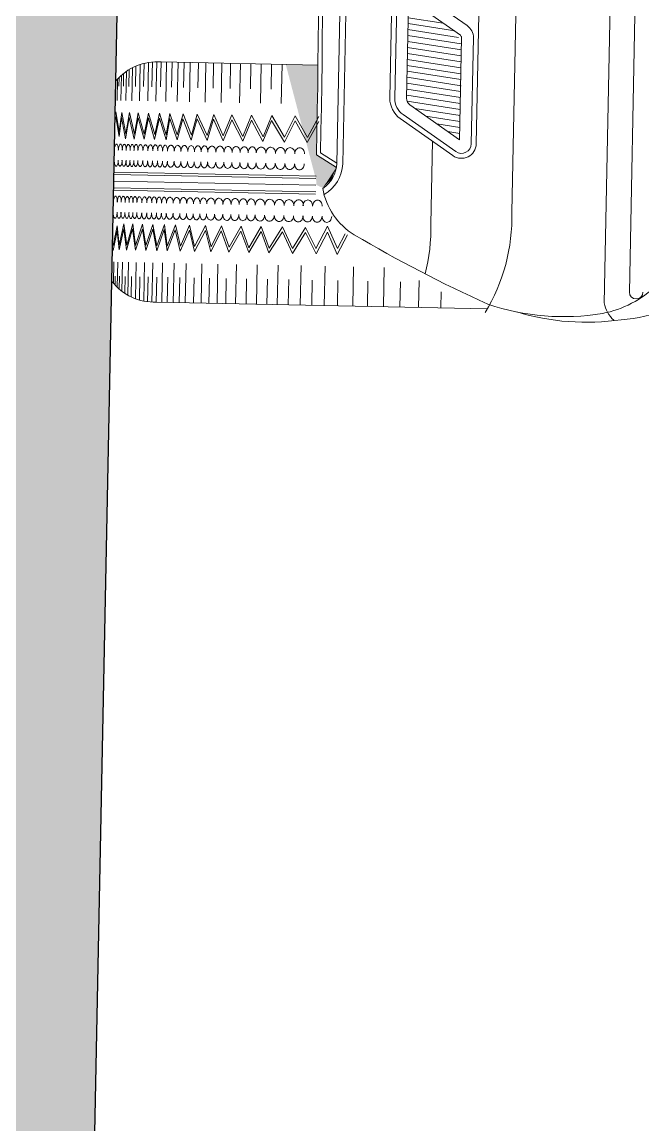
# Model space of a CAD drawing. Header units: feet. Extents: x 50754 to 76410, y 49660 to 67674.
# Drawn here: x 70062.5 to 70097.1, y 53866.4 to 53928 of the extents above; entities that cross this region are included whole.
import ezdxf

# ---------------------------------------------------------------- set-up
doc = ezdxf.new("R2010")
doc.units = ezdxf.units.FT
doc.linetypes.add('Amconstr', pattern=[9999, 9999, 0])
doc.layers.add('1_CAR', color=1, linetype='Continuous', lineweight=0)
for name, color, linetype in [('1_HATCH', 8, 'Continuous'), ('1_LINE', 4, 'Continuous'), ('MS GATE', 1, 'Continuous')]:
    doc.layers.add(name, color=color, linetype=linetype)

# ---------------------------------------------------------------- blocks, each defined once
blk = doc.blocks.new('admin enlclave road')
at = {"layer": '1_HATCH'}
blk.add_hatch(color=253, dxfattribs=at).paths.add_polyline_path([(44848.0399, -5380.6866), (44848.238, -5380.6593), (44847.3887, -5373.4074), (44847.1905, -5373.4347)])
at = {"layer": '1_CAR', "color": 253, "linetype": 'Continuous'}
for p, q in [((44848.0389, -5375.878), (44847.9375, -5375.012)), ((44848.1589, -5375.9221), (44848.0563, -5375.0462)), ((44848.3103, -5375.4608), (44848.3836, -5376.0867)), ((44848.0484, -5375.7708), (44848.0945, -5375.7716)), ((44848.0493, -5375.7785), (44848.1109, -5375.7797)), ((44848.0502, -5375.7863), (44848.1168, -5375.7875)), ((44848.0511, -5375.794), (44848.1216, -5375.7953)), ((44848.052, -5375.8017), (44848.1229, -5375.803)), ((44848.0529, -5375.8095), (44848.1238, -5375.8108)), ((44848.0538, -5375.8172), (44848.1247, -5375.8185)), ((44848.0547, -5375.825), (44848.1256, -5375.8263)), ((44848.0556, -5375.8327), (44848.1265, -5375.834)), ((44847.94, -5375.8482), (44847.7364, -5375.8721)), ((44848.0565, -5375.8404), (44848.1274, -5375.8417)), ((44848.0574, -5375.8482), (44848.1289, -5375.8495)), ((44847.8151, -5375.8629), (44847.8211, -5375.9139)), ((44847.8265, -5375.8615), (44847.8303, -5375.8941)), ((44847.8393, -5375.86), (44847.8452, -5375.9111)), ((44847.8528, -5375.8585), (44847.8566, -5375.891)), ((44847.8663, -5375.8569), (44847.8723, -5375.9079)), ((44847.8798, -5375.8553), (44847.8836, -5375.8878)), ((44847.8933, -5375.8537), (44847.8993, -5375.9047)), ((44848.0583, -5375.8559), (44848.1293, -5375.8572)), ((44848.0592, -5375.8637), (44848.1302, -5375.865)), ((44847.7145, -5375.877), (44847.718, -5375.9072)), ((44847.72, -5375.875), (44847.7259, -5375.925)), ((44847.7249, -5375.8737), (44847.7287, -5375.906)), ((44847.7305, -5375.8727), (44847.7365, -5375.9238)), ((44847.7362, -5375.8721), (44847.74, -5375.9046)), ((44847.7433, -5375.8713), (44847.7493, -5375.9223)), ((44847.7504, -5375.8704), (44847.7543, -5375.903)), ((44847.7583, -5375.8695), (44847.7642, -5375.9206)), ((44847.7661, -5375.8686), (44847.7699, -5375.9011)), ((44847.7739, -5375.8677), (44847.7799, -5375.9187)), ((44847.7846, -5375.8664), (44847.7884, -5375.899)), ((44847.7945, -5375.8653), (44847.8005, -5375.9163)), ((44847.8045, -5375.8641), (44847.8083, -5375.8967)), ((44848.0602, -5375.8714), (44848.1311, -5375.8727)), ((44847.693, -5375.8904), (44847.6974, -5375.9284)), ((44847.6963, -5375.8876), (44847.6988, -5375.9095)), ((44847.7002, -5375.8847), (44847.7053, -5375.9275)), ((44847.7043, -5375.8821), (44847.7074, -5375.9085)), ((44847.7097, -5375.8791), (44847.7152, -5375.9263)), ((44848.0618, -5375.8792), (44848.132, -5375.8804)), ((44848.0732, -5375.8871), (44848.1329, -5375.8882)), ((44847.7117, -5376.1652), (44847.6811, -5375.9045)), ((44847.6829, -5375.9018), (44847.6862, -5375.9297)), ((44847.6847, -5375.8995), (44847.686, -5375.911)), ((44847.6872, -5375.8963), (44847.6911, -5375.9291)), ((44847.6898, -5375.8936), (44847.6917, -5375.9103)), ((44848.0887, -5375.8951), (44848.1338, -5375.8959)), ((44848.1042, -5375.9031), (44848.1347, -5375.9037)), ((44848.1198, -5375.9111), (44848.1356, -5375.9114)), ((44847.9589, -5375.9613), (44847.982, -5375.9718)), ((44847.9542, -5375.9648), (44847.9821, -5375.9776)), ((44847.695, -5376.0232), (44847.9572, -5375.9925)), ((44847.6954, -5376.026), (44847.9575, -5375.9953)), ((44847.6964, -5376.0348), (44847.9585, -5376.0041)), ((44847.6974, -5376.0436), (44847.9596, -5376.0129)), ((44847.6978, -5376.0465), (44847.9599, -5376.0158)), ((44847.9978, -5376.0821), (44848.0052, -5376.0618)), ((44847.9987, -5376.0899), (44848.0085, -5376.0629)), ((44847.9909, -5376.1584), (44847.9849, -5376.1074)), ((44848.0279, -5376.154), (44848.0219, -5376.103)), ((44848.0677, -5376.1494), (44848.0617, -5376.0984)), ((44847.8758, -5376.1719), (44847.8698, -5376.1208)), ((44847.9028, -5376.1687), (44847.8968, -5376.1177)), ((44847.9298, -5376.1655), (44847.9238, -5376.1145)), ((44847.9596, -5376.162), (44847.9537, -5376.111)), ((44848.0471, -5376.1518), (44848.0432, -5376.1193)), ((44848.089, -5376.1469), (44848.0852, -5376.1144)), ((44848.1131, -5376.1441), (44848.1091, -5376.1091)), ((44848.1423, -5376.1406), (44848.1399, -5376.1201)), ((44847.7348, -5376.18), (44847.7298, -5376.1372)), ((44847.7453, -5376.1832), (44847.7398, -5376.1361)), ((44847.7563, -5376.1848), (44847.7504, -5376.1348)), ((44847.7671, -5376.1847), (44847.7611, -5376.1336)), ((44848.2027, -5376.1336), (44847.7729, -5376.1839)), ((44847.7799, -5376.1831), (44847.7739, -5376.1321)), ((44847.7948, -5376.1813), (44847.7888, -5376.1303)), ((44847.8104, -5376.1795), (44847.8044, -5376.1285)), ((44847.831, -5376.1771), (44847.825, -5376.1261)), ((44847.8516, -5376.1747), (44847.8457, -5376.1237)), ((44847.9163, -5376.1671), (44847.9125, -5376.1346)), ((44847.944, -5376.1639), (44847.9402, -5376.1313)), ((44847.9746, -5376.1603), (44847.9708, -5376.1278)), ((44848.008, -5376.1564), (44848.0042, -5376.1238)), ((44847.714, -5376.1673), (44847.7108, -5376.1395)), ((44847.7195, -5376.1717), (44847.7157, -5376.1389)), ((44847.7264, -5376.1761), (44847.722, -5376.1381)), ((44847.7728, -5376.1839), (44847.7689, -5376.1514)), ((44847.787, -5376.1823), (44847.7832, -5376.1497)), ((44847.8026, -5376.1804), (44847.7988, -5376.1479)), ((44847.8211, -5376.1783), (44847.8173, -5376.1457)), ((44847.841, -5376.1759), (44847.8372, -5376.1434)), ((44847.863, -5376.1734), (44847.8592, -5376.1408)), ((44847.8893, -5376.1703), (44847.8855, -5376.1377)), ((44847.7163, -5376.1692), (44847.7149, -5376.1577)), ((44847.7226, -5376.1738), (44847.7206, -5376.1571)), ((44847.7303, -5376.1781), (44847.7277, -5376.1562)), ((44847.7393, -5376.1816), (44847.7363, -5376.1552)), ((44847.7505, -5376.1842), (44847.7469, -5376.154)), ((44847.7613, -5376.185), (44847.7576, -5376.1527))]:
    blk.add_line(p, q, dxfattribs=at)
for points in [[(44847.8705, -5375.0199), (44847.982, -5375.9723, -0.23497), (44847.968, -5376.0071, -0.247113)], [(44847.8782, -5375.019), (44847.9897, -5375.9715, -0.251603), (44847.9709, -5376.0148)], [(44848.1351, -5375.3018), (44848.2173, -5376.0044, -0.143099), (44848.2004, -5376.1391)], [(44848.1589, -5375.9221, -0.600762), (44848.1308, -5375.9415), (44848.0561, -5375.9029, -0.249405), (44848.0389, -5375.878)], [(44848.1018, -5375.9265), (44848.1144, -5376.034, -0.068217), (44848.1159, -5376.0997)], [(44847.8882, -5375.9715, 0.080127), (44847.8874, -5375.9685, 0.088898), (44847.8857, -5375.9662, 0.104967), (44847.8834, -5375.9647, 0.120066), (44847.881, -5375.9645, 0.120066), (44847.8788, -5375.9653, 0.104967), (44847.8769, -5375.9673, 0.088898), (44847.8758, -5375.9699, 0.080127), (44847.8757, -5375.973, 0.080127)], [(44847.9007, -5375.9701, 0.080127), (44847.8999, -5375.9671, 0.088898), (44847.8982, -5375.9648, 0.104967), (44847.8959, -5375.9633, 0.120066), (44847.8935, -5375.963, 0.120066), (44847.8913, -5375.9638, 0.104967), (44847.8894, -5375.9658, 0.088898), (44847.8883, -5375.9684, 0.080127), (44847.8882, -5375.9715, 0.080127)], [(44847.9132, -5375.9686, 0.080127), (44847.9124, -5375.9656, 0.088898), (44847.9107, -5375.9633, 0.104967), (44847.9084, -5375.9618, 0.120066), (44847.906, -5375.9615, 0.120066), (44847.9038, -5375.9624, 0.104967), (44847.9019, -5375.9643, 0.088898), (44847.9008, -5375.967, 0.080127), (44847.9007, -5375.9701, 0.080127)], [(44847.9257, -5375.9671, 0.080127), (44847.9249, -5375.9641, 0.088898), (44847.9232, -5375.9618, 0.104967), (44847.9209, -5375.9604, 0.120066), (44847.9185, -5375.9601, 0.120066), (44847.9163, -5375.9609, 0.104967), (44847.9144, -5375.9629, 0.088898), (44847.9133, -5375.9655, 0.080127), (44847.9132, -5375.9686, 0.080127)], [(44847.9382, -5375.9657, 0.080127), (44847.9374, -5375.9627, 0.088898), (44847.9357, -5375.9604, 0.104967), (44847.9334, -5375.9589, 0.120066), (44847.931, -5375.9586, 0.120066), (44847.9288, -5375.9594, 0.104967), (44847.9269, -5375.9614, 0.088898), (44847.9258, -5375.964, 0.080127), (44847.9257, -5375.9671, 0.080127)], [(44847.7605, -5375.9865, 0.041985), (44847.7599, -5375.9833, 0.055167), (44847.7589, -5375.9811, 0.098023), (44847.7575, -5375.9794, 0.200541), (44847.7564, -5375.9791, 0.200541), (44847.7554, -5375.9796, 0.098023), (44847.7544, -5375.9816, 0.055167), (44847.754, -5375.984, 0.041985), (44847.7541, -5375.9872, 0.041985)], [(44847.7692, -5375.9855, 0.056778), (44847.7685, -5375.9824, 0.070507), (44847.7673, -5375.9801, 0.106196), (44847.7655, -5375.9785, 0.161166), (44847.7639, -5375.9782, 0.161166), (44847.7625, -5375.9788, 0.106196), (44847.7611, -5375.9808, 0.070507), (44847.7605, -5375.9833, 0.056778), (44847.7605, -5375.9865, 0.056778)], [(44847.7779, -5375.9845, 0.056778), (44847.7772, -5375.9814, 0.070507), (44847.776, -5375.9791, 0.106196), (44847.7742, -5375.9775, 0.161166), (44847.7727, -5375.9771, 0.161166), (44847.7712, -5375.9778, 0.106196), (44847.7699, -5375.9798, 0.070507), (44847.7692, -5375.9823, 0.056778), (44847.7692, -5375.9855, 0.056778)], [(44847.7867, -5375.9834, 0.056778), (44847.7859, -5375.9803, 0.070507), (44847.7847, -5375.9781, 0.106196), (44847.7829, -5375.9764, 0.161166), (44847.7814, -5375.9761, 0.161166), (44847.7799, -5375.9768, 0.106196), (44847.7786, -5375.9788, 0.070507), (44847.7779, -5375.9813, 0.056778), (44847.7779, -5375.9845, 0.056778)], [(44847.7954, -5375.9824, 0.056778), (44847.7946, -5375.9793, 0.070507), (44847.7934, -5375.977, 0.106196), (44847.7917, -5375.9754, 0.161166), (44847.7901, -5375.9751, 0.161166), (44847.7886, -5375.9758, 0.106196), (44847.7873, -5375.9778, 0.070507), (44847.7866, -5375.9802, 0.056778), (44847.7867, -5375.9834, 0.056778)], [(44847.8041, -5375.9814, 0.056778), (44847.8034, -5375.9783, 0.070507), (44847.8022, -5375.976, 0.106196), (44847.8004, -5375.9744, 0.161166), (44847.7988, -5375.9741, 0.161166), (44847.7974, -5375.9748, 0.106196), (44847.796, -5375.9767, 0.070507), (44847.7954, -5375.9792, 0.056778), (44847.7954, -5375.9824, 0.056778)], [(44847.8128, -5375.9804, 0.056778), (44847.8121, -5375.9773, 0.070507), (44847.8109, -5375.975, 0.106196), (44847.8091, -5375.9734, 0.161166), (44847.8075, -5375.9731, 0.161166), (44847.8061, -5375.9737, 0.106196), (44847.8047, -5375.9757, 0.070507), (44847.8041, -5375.9782, 0.056778), (44847.8041, -5375.9814, 0.056778)], [(44847.8233, -5375.9791, 0.067829), (44847.8225, -5375.9761, 0.080107), (44847.8211, -5375.9738, 0.107097), (44847.8191, -5375.9723, 0.139237), (44847.8171, -5375.9719, 0.139237), (44847.8153, -5375.9727, 0.107097), (44847.8137, -5375.9747, 0.080107), (44847.8129, -5375.9772, 0.067828), (44847.8128, -5375.9804, 0.067828)], [(44847.8338, -5375.9779, 0.067829), (44847.833, -5375.9749, 0.080107), (44847.8316, -5375.9726, 0.107097), (44847.8296, -5375.971, 0.139237), (44847.8276, -5375.9707, 0.139237), (44847.8258, -5375.9715, 0.107097), (44847.8242, -5375.9734, 0.080107), (44847.8233, -5375.976, 0.067828), (44847.8233, -5375.9791, 0.067828)], [(44847.8442, -5375.9767, 0.067829), (44847.8435, -5375.9736, 0.080107), (44847.8421, -5375.9713, 0.107097), (44847.84, -5375.9698, 0.139237), (44847.8381, -5375.9695, 0.139237), (44847.8363, -5375.9702, 0.107097), (44847.8347, -5375.9722, 0.080107), (44847.8338, -5375.9748, 0.067828), (44847.8338, -5375.9779, 0.067828)], [(44847.8547, -5375.9755, 0.067829), (44847.8539, -5375.9724, 0.080107), (44847.8525, -5375.9701, 0.107097), (44847.8505, -5375.9686, 0.139237), (44847.8486, -5375.9683, 0.139237), (44847.8468, -5375.969, 0.107097), (44847.8451, -5375.971, 0.080107), (44847.8443, -5375.9735, 0.067828), (44847.8442, -5375.9767, 0.067828)], [(44847.8652, -5375.9742, 0.067829), (44847.8644, -5375.9712, 0.080107), (44847.863, -5375.9689, 0.107097), (44847.861, -5375.9673, 0.139237), (44847.8591, -5375.967, 0.139237), (44847.8572, -5375.9678, 0.107097), (44847.8556, -5375.9698, 0.080107), (44847.8548, -5375.9723, 0.067828), (44847.8547, -5375.9755, 0.067828)], [(44847.8757, -5375.973, 0.067829), (44847.8749, -5375.9699, 0.080107), (44847.8735, -5375.9677, 0.107097), (44847.8715, -5375.9661, 0.139237), (44847.8695, -5375.9658, 0.139237), (44847.8677, -5375.9666, 0.107097), (44847.8661, -5375.9685, 0.080107), (44847.8653, -5375.9711, 0.067828), (44847.8652, -5375.9742, 0.067828)], [(44847.9397, -5375.9786, -0.080127), (44847.9396, -5375.9818, -0.088898), (44847.9386, -5375.9844, -0.104967), (44847.9367, -5375.9864, -0.120066), (44847.9344, -5375.9872, -0.120066), (44847.932, -5375.9869, -0.104967), (44847.9297, -5375.9854, -0.088898), (44847.9281, -5375.9831, -0.080127), (44847.9272, -5375.9801, -0.080127)], [(44847.6967, -5375.994, 0.034494), (44847.6961, -5375.9908, 0.046388), (44847.6953, -5375.9885, 0.089454), (44847.6941, -5375.9867, 0.2264), (44847.6932, -5375.9865, 0.2264), (44847.6924, -5375.9869, 0.089454), (44847.6916, -5375.989, 0.046388), (44847.6913, -5375.9913, 0.034494), (44847.6915, -5375.9946, 0.034494)], [(44847.7018, -5375.9934, 0.034494), (44847.7012, -5375.9902, 0.046388), (44847.7004, -5375.9879, 0.089454), (44847.6991, -5375.9862, 0.2264), (44847.6982, -5375.9859, 0.2264), (44847.6975, -5375.9863, 0.089454), (44847.6967, -5375.9884, 0.046388), (44847.6964, -5375.9908, 0.034494), (44847.6965, -5375.994, 0.034494)], [(44847.7068, -5375.9928, 0.034494), (44847.7062, -5375.9896, 0.046388), (44847.7054, -5375.9873, 0.089454), (44847.7041, -5375.9856, 0.2264), (44847.7033, -5375.9853, 0.2264), (44847.7025, -5375.9858, 0.089454), (44847.7017, -5375.9878, 0.046388), (44847.7014, -5375.9902, 0.034494), (44847.7016, -5375.9934, 0.034494)], [(44847.712, -5375.9922, 0.034494), (44847.7114, -5375.989, 0.046388), (44847.7106, -5375.9867, 0.089454), (44847.7094, -5375.985, 0.2264), (44847.7085, -5375.9847, 0.2264), (44847.7077, -5375.9851, 0.089454), (44847.7069, -5375.9872, 0.046388), (44847.7066, -5375.9896, 0.034494), (44847.7068, -5375.9928, 0.034494)], [(44847.7171, -5375.9916, 0.034494), (44847.7165, -5375.9884, 0.046388), (44847.7157, -5375.9861, 0.089454), (44847.7144, -5375.9844, 0.2264), (44847.7135, -5375.9841, 0.2264), (44847.7128, -5375.9846, 0.089454), (44847.712, -5375.9866, 0.046388), (44847.7117, -5375.989, 0.034494), (44847.7118, -5375.9922, 0.034494)], [(44847.7221, -5375.991, 0.034494), (44847.7215, -5375.9878, 0.046388), (44847.7207, -5375.9856, 0.089454), (44847.7194, -5375.9838, 0.2264), (44847.7186, -5375.9835, 0.2264), (44847.7178, -5375.984, 0.089454), (44847.717, -5375.986, 0.046388), (44847.7167, -5375.9884, 0.034494), (44847.7169, -5375.9916, 0.034494)], [(44847.7285, -5375.9902, 0.041985), (44847.7279, -5375.9871, 0.055167), (44847.7269, -5375.9848, 0.098023), (44847.7255, -5375.9831, 0.200541), (44847.7244, -5375.9828, 0.200541), (44847.7234, -5375.9834, 0.098023), (44847.7224, -5375.9854, 0.055167), (44847.722, -5375.9878, 0.041985), (44847.7221, -5375.991, 0.041985)], [(44847.7349, -5375.9895, 0.041985), (44847.7343, -5375.9863, 0.055167), (44847.7333, -5375.9841, 0.098023), (44847.7319, -5375.9824, 0.200541), (44847.7308, -5375.982, 0.200541), (44847.7298, -5375.9826, 0.098023), (44847.7288, -5375.9846, 0.055167), (44847.7284, -5375.987, 0.041985), (44847.7285, -5375.9902, 0.041985)], [(44847.7413, -5375.9887, 0.041985), (44847.7407, -5375.9856, 0.055167), (44847.7397, -5375.9833, 0.098023), (44847.7383, -5375.9816, 0.200541), (44847.7372, -5375.9813, 0.200541), (44847.7362, -5375.9819, 0.098023), (44847.7352, -5375.9839, 0.055167), (44847.7348, -5375.9863, 0.041985), (44847.7349, -5375.9895, 0.041985)], [(44847.7477, -5375.988, 0.041985), (44847.7471, -5375.9848, 0.055167), (44847.7461, -5375.9826, 0.098023), (44847.7447, -5375.9809, 0.200541), (44847.7436, -5375.9805, 0.200541), (44847.7426, -5375.9811, 0.098023), (44847.7416, -5375.9831, 0.055167), (44847.7412, -5375.9855, 0.041985), (44847.7413, -5375.9887, 0.041985)], [(44847.7541, -5375.9872, 0.041985), (44847.7535, -5375.9841, 0.055167), (44847.7525, -5375.9818, 0.098023), (44847.7511, -5375.9801, 0.200541), (44847.75, -5375.9798, 0.200541), (44847.749, -5375.9804, 0.098023), (44847.748, -5375.9824, 0.055167), (44847.7476, -5375.9848, 0.041985), (44847.7477, -5375.988, 0.041985)], [(44847.8143, -5375.9933, -0.056778), (44847.8143, -5375.9965, -0.070507), (44847.8137, -5375.999, -0.106196), (44847.8123, -5376.001, -0.161166), (44847.8109, -5376.0017, -0.161166), (44847.8093, -5376.0013, -0.106196), (44847.8075, -5375.9997, -0.070507), (44847.8063, -5375.9975, -0.056778), (44847.8056, -5375.9944, -0.056778)], [(44847.8248, -5375.9921, -0.067829), (44847.8247, -5375.9953, -0.080107), (44847.8239, -5375.9978, -0.107097), (44847.8223, -5375.9998, -0.139237), (44847.8205, -5376.0005, -0.139237), (44847.8185, -5376.0002, -0.107097), (44847.8165, -5375.9987, -0.080107), (44847.8151, -5375.9964, -0.067828), (44847.8143, -5375.9933, -0.067828)], [(44847.8353, -5375.9909, -0.067829), (44847.8352, -5375.994, -0.080107), (44847.8344, -5375.9966, -0.107097), (44847.8328, -5375.9986, -0.139237), (44847.831, -5375.9993, -0.139237), (44847.829, -5375.999, -0.107097), (44847.827, -5375.9975, -0.080107), (44847.8256, -5375.9952, -0.067828), (44847.8248, -5375.9921, -0.067828)], [(44847.8458, -5375.9896, -0.067829), (44847.8457, -5375.9928, -0.080107), (44847.8449, -5375.9954, -0.107097), (44847.8433, -5375.9973, -0.139237), (44847.8414, -5375.9981, -0.139237), (44847.8395, -5375.9978, -0.107097), (44847.8375, -5375.9962, -0.080107), (44847.8361, -5375.9939, -0.067828), (44847.8353, -5375.9909, -0.067828)], [(44847.8563, -5375.9884, -0.067829), (44847.8562, -5375.9916, -0.080107), (44847.8554, -5375.9941, -0.107097), (44847.8537, -5375.9961, -0.139237), (44847.8519, -5375.9969, -0.139237), (44847.85, -5375.9965, -0.107097), (44847.8479, -5375.995, -0.080107), (44847.8466, -5375.9927, -0.067828), (44847.8458, -5375.9896, -0.067828)], [(44847.8667, -5375.9872, -0.067829), (44847.8667, -5375.9904, -0.080107), (44847.8658, -5375.9929, -0.107097), (44847.8642, -5375.9949, -0.139237), (44847.8624, -5375.9956, -0.139237), (44847.8605, -5375.9953, -0.107097), (44847.8584, -5375.9938, -0.080107), (44847.857, -5375.9915, -0.067828), (44847.8563, -5375.9884, -0.067828)], [(44847.8772, -5375.986, -0.067829), (44847.8772, -5375.9891, -0.080107), (44847.8763, -5375.9917, -0.107097), (44847.8747, -5375.9936, -0.139237), (44847.8729, -5375.9944, -0.139237), (44847.8709, -5375.9941, -0.107097), (44847.8689, -5375.9925, -0.080107), (44847.8675, -5375.9903, -0.067828), (44847.8667, -5375.9872, -0.067828)], [(44847.8897, -5375.9845, -0.080127), (44847.8896, -5375.9876, -0.088898), (44847.8885, -5375.9902, -0.104967), (44847.8866, -5375.9922, -0.120066), (44847.8844, -5375.9931, -0.120066), (44847.882, -5375.9928, -0.104967), (44847.8797, -5375.9913, -0.088898), (44847.8781, -5375.989, -0.080127), (44847.8772, -5375.986, -0.080127)], [(44847.9022, -5375.983, -0.080127), (44847.9021, -5375.9862, -0.088898), (44847.901, -5375.9888, -0.104967), (44847.8991, -5375.9907, -0.120066), (44847.8969, -5375.9916, -0.120066), (44847.8945, -5375.9913, -0.104967), (44847.8922, -5375.9898, -0.088898), (44847.8906, -5375.9875, -0.080127), (44847.8897, -5375.9845, -0.080127)], [(44847.9147, -5375.9816, -0.080127), (44847.9146, -5375.9847, -0.088898), (44847.9135, -5375.9873, -0.104967), (44847.9116, -5375.9893, -0.120066), (44847.9094, -5375.9901, -0.120066), (44847.907, -5375.9898, -0.104967), (44847.9047, -5375.9883, -0.088898), (44847.9031, -5375.986, -0.080127), (44847.9022, -5375.983, -0.080127)], [(44847.9272, -5375.9801, -0.080127), (44847.9271, -5375.9832, -0.088898), (44847.926, -5375.9858, -0.104967), (44847.9241, -5375.9878, -0.120066), (44847.9219, -5375.9887, -0.120066), (44847.9195, -5375.9884, -0.104967), (44847.9172, -5375.9869, -0.088898), (44847.9156, -5375.9846, -0.080127), (44847.9147, -5375.9816, -0.080127)], [(44847.6983, -5376.0069, -0.034494), (44847.6984, -5376.0102, -0.046388), (44847.6981, -5376.0125, -0.089454), (44847.6973, -5376.0146, -0.2264), (44847.6965, -5376.0151, -0.2264), (44847.6957, -5376.0148, -0.089454), (44847.6944, -5376.013, -0.046388), (44847.6936, -5376.0107, -0.034494), (44847.693, -5376.0075, -0.034494)], [(44847.7033, -5376.0063, -0.034494), (44847.7034, -5376.0096, -0.046388), (44847.7032, -5376.012, -0.089454), (44847.7023, -5376.014, -0.2264), (44847.7016, -5376.0145, -0.2264), (44847.7007, -5376.0142, -0.089454), (44847.6995, -5376.0124, -0.046388), (44847.6986, -5376.0101, -0.034494), (44847.6981, -5376.0069, -0.034494)], [(44847.7083, -5376.0057, -0.034494), (44847.7085, -5376.009, -0.046388), (44847.7082, -5376.0114, -0.089454), (44847.7074, -5376.0134, -0.2264), (44847.7066, -5376.0139, -0.2264), (44847.7058, -5376.0136, -0.089454), (44847.7045, -5376.0118, -0.046388), (44847.7037, -5376.0095, -0.034494), (44847.7031, -5376.0064, -0.034494)], [(44847.7136, -5376.0051, -0.034494), (44847.7137, -5376.0084, -0.046388), (44847.7134, -5376.0108, -0.089454), (44847.7126, -5376.0128, -0.2264), (44847.7119, -5376.0133, -0.2264), (44847.711, -5376.013, -0.089454), (44847.7097, -5376.0112, -0.046388), (44847.7089, -5376.0089, -0.034494), (44847.7083, -5376.0057, -0.034494)], [(44847.7186, -5376.0045, -0.034494), (44847.7187, -5376.0078, -0.046388), (44847.7185, -5376.0102, -0.089454), (44847.7177, -5376.0122, -0.2264), (44847.7169, -5376.0127, -0.2264), (44847.716, -5376.0124, -0.089454), (44847.7148, -5376.0106, -0.046388), (44847.714, -5376.0083, -0.034494), (44847.7134, -5376.0052, -0.034494)], [(44847.7236, -5376.004, -0.034494), (44847.7238, -5376.0072, -0.046388), (44847.7235, -5376.0096, -0.089454), (44847.7227, -5376.0116, -0.2264), (44847.7219, -5376.0121, -0.2264), (44847.7211, -5376.0118, -0.089454), (44847.7198, -5376.01, -0.046388), (44847.719, -5376.0077, -0.034494), (44847.7184, -5376.0046, -0.034494)], [(44847.73, -5376.0032, -0.041985), (44847.7301, -5376.0064, -0.055167), (44847.7298, -5376.0088, -0.098023), (44847.7287, -5376.0108, -0.200541), (44847.7278, -5376.0114, -0.200541), (44847.7267, -5376.0111, -0.098023), (44847.7252, -5376.0094, -0.055167), (44847.7243, -5376.0071, -0.041985), (44847.7236, -5376.004, -0.041985)], [(44847.7364, -5376.0025, -0.041985), (44847.7365, -5376.0057, -0.055167), (44847.7362, -5376.0081, -0.098023), (44847.7351, -5376.0101, -0.200541), (44847.7342, -5376.0106, -0.200541), (44847.7331, -5376.0103, -0.098023), (44847.7316, -5376.0086, -0.055167), (44847.7307, -5376.0064, -0.041985), (44847.73, -5376.0032, -0.041985)], [(44847.7428, -5376.0017, -0.041985), (44847.7429, -5376.0049, -0.055167), (44847.7425, -5376.0073, -0.098023), (44847.7415, -5376.0093, -0.200541), (44847.7406, -5376.0099, -0.200541), (44847.7395, -5376.0096, -0.098023), (44847.738, -5376.0079, -0.055167), (44847.7371, -5376.0056, -0.041985), (44847.7364, -5376.0025, -0.041985)], [(44847.7492, -5376.001, -0.041985), (44847.7493, -5376.0042, -0.055167), (44847.7489, -5376.0066, -0.098023), (44847.7479, -5376.0086, -0.200541), (44847.747, -5376.0091, -0.200541), (44847.7459, -5376.0088, -0.098023), (44847.7444, -5376.0071, -0.055167), (44847.7435, -5376.0049, -0.041985), (44847.7428, -5376.0017, -0.041985)], [(44847.7556, -5376.0002, -0.041985), (44847.7557, -5376.0034, -0.055167), (44847.7553, -5376.0058, -0.098023), (44847.7543, -5376.0078, -0.200541), (44847.7533, -5376.0084, -0.200541), (44847.7523, -5376.0081, -0.098023), (44847.7508, -5376.0064, -0.055167), (44847.7499, -5376.0041, -0.041985), (44847.7492, -5376.001, -0.041985)], [(44847.762, -5375.9995, -0.041985), (44847.7621, -5376.0027, -0.055167), (44847.7617, -5376.0051, -0.098023), (44847.7607, -5376.0071, -0.200541), (44847.7597, -5376.0076, -0.200541), (44847.7587, -5376.0073, -0.098023), (44847.7572, -5376.0056, -0.055167), (44847.7563, -5376.0034, -0.041985), (44847.7556, -5376.0002, -0.041985)], [(44847.7707, -5375.9984, -0.056778), (44847.7707, -5376.0016, -0.070507), (44847.7701, -5376.0041, -0.106196), (44847.7688, -5376.0061, -0.161166), (44847.7673, -5376.0068, -0.161166), (44847.7657, -5376.0064, -0.106196), (44847.7639, -5376.0048, -0.070507), (44847.7628, -5376.0026, -0.056778), (44847.762, -5375.9995, -0.056778)], [(44847.7795, -5375.9974, -0.056778), (44847.7795, -5376.0006, -0.070507), (44847.7788, -5376.0031, -0.106196), (44847.7775, -5376.0051, -0.161166), (44847.776, -5376.0057, -0.161166), (44847.7744, -5376.0054, -0.106196), (44847.7727, -5376.0038, -0.070507), (44847.7715, -5376.0015, -0.056778), (44847.7707, -5375.9984, -0.056778)], [(44847.7882, -5375.9964, -0.056778), (44847.7882, -5375.9996, -0.070507), (44847.7875, -5376.0021, -0.106196), (44847.7862, -5376.004, -0.161166), (44847.7847, -5376.0047, -0.161166), (44847.7832, -5376.0044, -0.106196), (44847.7814, -5376.0028, -0.070507), (44847.7802, -5376.0005, -0.056778), (44847.7795, -5375.9974, -0.056778)], [(44847.7969, -5375.9954, -0.056778), (44847.7969, -5375.9986, -0.070507), (44847.7963, -5376.0011, -0.106196), (44847.7949, -5376.003, -0.161166), (44847.7934, -5376.0037, -0.161166), (44847.7919, -5376.0034, -0.106196), (44847.7901, -5376.0018, -0.070507), (44847.7889, -5375.9995, -0.056778), (44847.7882, -5375.9964, -0.056778)], [(44847.8056, -5375.9944, -0.056778), (44847.8056, -5375.9975, -0.070507), (44847.805, -5376, -0.106196), (44847.8036, -5376.002, -0.161166), (44847.8022, -5376.0027, -0.161166), (44847.8006, -5376.0024, -0.106196), (44847.7988, -5376.0008, -0.070507), (44847.7976, -5375.9985, -0.056778), (44847.7969, -5375.9954, -0.056778)], [(44848.4178, -5376.0732, -0.145275), (44848.3525, -5376.1192, -0.123707), (44848.2024, -5376.1276, -0.027302), (44848.0171, -5376.0616, -0.215996), (44847.968, -5376.0071)], [(44847.8626, -5376.043, 0.067829), (44847.8619, -5376.04, 0.080107), (44847.8605, -5376.0377, 0.107097), (44847.8584, -5376.0361, 0.139237), (44847.8565, -5376.0358, 0.139237), (44847.8547, -5376.0366, 0.107097), (44847.853, -5376.0385, 0.080107), (44847.8522, -5376.0411, 0.067828), (44847.8522, -5376.0443, 0.067828)], [(44847.8731, -5376.0418, 0.067829), (44847.8723, -5376.0387, 0.080107), (44847.8709, -5376.0365, 0.107097), (44847.8689, -5376.0349, 0.139237), (44847.867, -5376.0346, 0.139237), (44847.8651, -5376.0354, 0.107097), (44847.8635, -5376.0373, 0.080107), (44847.8627, -5376.0399, 0.067828), (44847.8626, -5376.043, 0.067828)], [(44847.8836, -5376.0406, 0.067829), (44847.8828, -5376.0375, 0.080107), (44847.8814, -5376.0352, 0.107097), (44847.8794, -5376.0337, 0.139237), (44847.8775, -5376.0334, 0.139237), (44847.8756, -5376.0341, 0.107097), (44847.874, -5376.0361, 0.080107), (44847.8732, -5376.0386, 0.067828), (44847.8731, -5376.0418, 0.067828)], [(44847.8961, -5376.0391, 0.080127), (44847.8953, -5376.0361, 0.088898), (44847.8936, -5376.0338, 0.104967), (44847.8913, -5376.0323, 0.120066), (44847.889, -5376.032, 0.120066), (44847.8867, -5376.0329, 0.104967), (44847.8848, -5376.0348, 0.088898), (44847.8838, -5376.0375, 0.080127), (44847.8836, -5376.0406, 0.080127)], [(44847.9086, -5376.0376, 0.080127), (44847.9078, -5376.0346, 0.088898), (44847.9061, -5376.0323, 0.104967), (44847.9038, -5376.0309, 0.120066), (44847.9015, -5376.0306, 0.120066), (44847.8992, -5376.0314, 0.104967), (44847.8973, -5376.0334, 0.088898), (44847.8963, -5376.036, 0.080127), (44847.8961, -5376.0391, 0.080127)], [(44847.9211, -5376.0362, 0.080127), (44847.9203, -5376.0332, 0.088898), (44847.9186, -5376.0309, 0.104967), (44847.9163, -5376.0294, 0.120066), (44847.914, -5376.0291, 0.120066), (44847.9117, -5376.0299, 0.104967), (44847.9098, -5376.0319, 0.088898), (44847.9088, -5376.0345, 0.080127), (44847.9086, -5376.0376, 0.080127)], [(44847.9336, -5376.0347, 0.080127), (44847.9328, -5376.0317, 0.088898), (44847.9311, -5376.0294, 0.104967), (44847.9288, -5376.0279, 0.120066), (44847.9265, -5376.0276, 0.120066), (44847.9242, -5376.0285, 0.104967), (44847.9223, -5376.0304, 0.088898), (44847.9213, -5376.0331, 0.080127), (44847.9211, -5376.0362, 0.080127)], [(44847.9461, -5376.0333, 0.080127), (44847.9453, -5376.0302, 0.088898), (44847.9437, -5376.0279, 0.104967), (44847.9413, -5376.0265, 0.120066), (44847.939, -5376.0262, 0.120066), (44847.9367, -5376.027, 0.104967), (44847.9348, -5376.029, 0.088898), (44847.9338, -5376.0316, 0.080127), (44847.9336, -5376.0347, 0.080127)], [(44847.9581, -5376.0318, 0.080127), (44847.9573, -5376.0288, 0.088898), (44847.9557, -5376.0265, 0.104967), (44847.9534, -5376.025, 0.120066), (44847.951, -5376.0247, 0.120066), (44847.9487, -5376.0255, 0.104967), (44847.9468, -5376.0275, 0.088898), (44847.9458, -5376.0301, 0.080127), (44847.9456, -5376.0333, 0.080127)], [(44847.9706, -5376.0303, 0.080127), (44847.9698, -5376.0273, 0.088898), (44847.9682, -5376.025, 0.104967), (44847.9659, -5376.0235, 0.120066), (44847.9635, -5376.0232, 0.120066), (44847.9612, -5376.0241, 0.104967), (44847.9593, -5376.0261, 0.088898), (44847.9583, -5376.0287, 0.080127), (44847.9581, -5376.0318, 0.080127)], [(44847.73, -5376.0586, 0.034494), (44847.7294, -5376.0554, 0.046388), (44847.7286, -5376.0531, 0.089454), (44847.7273, -5376.0513, 0.2264), (44847.7265, -5376.0511, 0.2264), (44847.7257, -5376.0515, 0.089454), (44847.7249, -5376.0536, 0.046388), (44847.7246, -5376.0559, 0.034494), (44847.7248, -5376.0592, 0.034494)], [(44847.7364, -5376.0578, 0.041985), (44847.7358, -5376.0547, 0.055167), (44847.7349, -5376.0524, 0.098023), (44847.7334, -5376.0507, 0.200541), (44847.7323, -5376.0504, 0.200541), (44847.7313, -5376.0509, 0.098023), (44847.7303, -5376.0529, 0.055167), (44847.7299, -5376.0553, 0.041985), (44847.73, -5376.0586, 0.041985)], [(44847.7428, -5376.0571, 0.041985), (44847.7422, -5376.0539, 0.055167), (44847.7413, -5376.0516, 0.098023), (44847.7398, -5376.0499, 0.200541), (44847.7387, -5376.0496, 0.200541), (44847.7377, -5376.0502, 0.098023), (44847.7367, -5376.0522, 0.055167), (44847.7363, -5376.0546, 0.041985), (44847.7364, -5376.0578, 0.041985)], [(44847.7492, -5376.0563, 0.041985), (44847.7486, -5376.0532, 0.055167), (44847.7476, -5376.0509, 0.098023), (44847.7462, -5376.0492, 0.200541), (44847.7451, -5376.0489, 0.200541), (44847.7441, -5376.0494, 0.098023), (44847.7431, -5376.0514, 0.055167), (44847.7427, -5376.0538, 0.041985), (44847.7428, -5376.0571, 0.041985)], [(44847.7556, -5376.0556, 0.041985), (44847.755, -5376.0524, 0.055167), (44847.754, -5376.0501, 0.098023), (44847.7526, -5376.0484, 0.200541), (44847.7515, -5376.0481, 0.200541), (44847.7505, -5376.0487, 0.098023), (44847.7495, -5376.0507, 0.055167), (44847.7491, -5376.0531, 0.041985), (44847.7492, -5376.0563, 0.041985)], [(44847.762, -5376.0548, 0.041985), (44847.7614, -5376.0517, 0.055167), (44847.7604, -5376.0494, 0.098023), (44847.759, -5376.0477, 0.200541), (44847.7579, -5376.0474, 0.200541), (44847.7569, -5376.0479, 0.098023), (44847.7559, -5376.0499, 0.055167), (44847.7555, -5376.0523, 0.041985), (44847.7556, -5376.0556, 0.041985)], [(44847.7684, -5376.0541, 0.041985), (44847.7678, -5376.0509, 0.055167), (44847.7668, -5376.0486, 0.098023), (44847.7654, -5376.0469, 0.200541), (44847.7643, -5376.0466, 0.200541), (44847.7633, -5376.0472, 0.098023), (44847.7623, -5376.0492, 0.055167), (44847.7619, -5376.0516, 0.041985), (44847.762, -5376.0548, 0.041985)], [(44847.7771, -5376.053, 0.056778), (44847.7764, -5376.0499, 0.070507), (44847.7752, -5376.0477, 0.106196), (44847.7734, -5376.0461, 0.161166), (44847.7719, -5376.0457, 0.161166), (44847.7704, -5376.0464, 0.106196), (44847.7691, -5376.0484, 0.070507), (44847.7684, -5376.0509, 0.056778), (44847.7684, -5376.0541, 0.056778)], [(44847.7859, -5376.052, 0.056778), (44847.7851, -5376.0489, 0.070507), (44847.7839, -5376.0466, 0.106196), (44847.7821, -5376.045, 0.161166), (44847.7806, -5376.0447, 0.161166), (44847.7791, -5376.0454, 0.106196), (44847.7778, -5376.0474, 0.070507), (44847.7771, -5376.0499, 0.056778), (44847.7771, -5376.053, 0.056778)], [(44847.7946, -5376.051, 0.056778), (44847.7938, -5376.0479, 0.070507), (44847.7926, -5376.0456, 0.106196), (44847.7909, -5376.044, 0.161166), (44847.7893, -5376.0437, 0.161166), (44847.7878, -5376.0444, 0.106196), (44847.7865, -5376.0463, 0.070507), (44847.7858, -5376.0488, 0.056778), (44847.7859, -5376.052, 0.056778)], [(44847.8033, -5376.05, 0.056778), (44847.8026, -5376.0469, 0.070507), (44847.8014, -5376.0446, 0.106196), (44847.7996, -5376.043, 0.161166), (44847.798, -5376.0427, 0.161166), (44847.7966, -5376.0434, 0.106196), (44847.7952, -5376.0453, 0.070507), (44847.7946, -5376.0478, 0.056778), (44847.7946, -5376.051, 0.056778)], [(44847.812, -5376.049, 0.056778), (44847.8113, -5376.0459, 0.070507), (44847.8101, -5376.0436, 0.106196), (44847.8083, -5376.042, 0.161166), (44847.8067, -5376.0417, 0.161166), (44847.8053, -5376.0423, 0.106196), (44847.8039, -5376.0443, 0.070507), (44847.8033, -5376.0468, 0.056778), (44847.8033, -5376.05, 0.056778)], [(44847.8207, -5376.0479, 0.056778), (44847.82, -5376.0448, 0.070507), (44847.8188, -5376.0426, 0.106196), (44847.817, -5376.041, 0.161166), (44847.8154, -5376.0406, 0.161166), (44847.814, -5376.0413, 0.106196), (44847.8126, -5376.0433, 0.070507), (44847.812, -5376.0458, 0.056778), (44847.812, -5376.049, 0.056778)], [(44847.8312, -5376.0467, 0.067829), (44847.8304, -5376.0437, 0.080107), (44847.829, -5376.0414, 0.107097), (44847.827, -5376.0398, 0.139237), (44847.825, -5376.0395, 0.139237), (44847.8232, -5376.0403, 0.107097), (44847.8216, -5376.0422, 0.080107), (44847.8208, -5376.0448, 0.067828), (44847.8207, -5376.0479, 0.067828)], [(44847.8417, -5376.0455, 0.067829), (44847.8409, -5376.0424, 0.080107), (44847.8395, -5376.0401, 0.107097), (44847.8375, -5376.0386, 0.139237), (44847.8355, -5376.0383, 0.139237), (44847.8337, -5376.039, 0.107097), (44847.8321, -5376.041, 0.080107), (44847.8313, -5376.0436, 0.067828), (44847.8312, -5376.0467, 0.067828)], [(44847.8522, -5376.0443, 0.067829), (44847.8514, -5376.0412, 0.080107), (44847.85, -5376.0389, 0.107097), (44847.848, -5376.0374, 0.139237), (44847.846, -5376.0371, 0.139237), (44847.8442, -5376.0378, 0.107097), (44847.8426, -5376.0398, 0.080107), (44847.8417, -5376.0423, 0.067828), (44847.8417, -5376.0455, 0.067828)], [(44847.9101, -5376.0506, -0.080127), (44847.91, -5376.0537, -0.088898), (44847.909, -5376.0563, -0.104967), (44847.9071, -5376.0583, -0.120066), (44847.9048, -5376.0592, -0.120066), (44847.9024, -5376.0589, -0.104967), (44847.9001, -5376.0574, -0.088898), (44847.8985, -5376.0551, -0.080127), (44847.8976, -5376.0521, -0.080127)], [(44847.9226, -5376.0491, -0.080127), (44847.9225, -5376.0523, -0.088898), (44847.9215, -5376.0549, -0.104967), (44847.9196, -5376.0569, -0.120066), (44847.9173, -5376.0577, -0.120066), (44847.9149, -5376.0574, -0.104967), (44847.9126, -5376.0559, -0.088898), (44847.911, -5376.0536, -0.080127), (44847.9101, -5376.0506, -0.080127)], [(44847.9351, -5376.0477, -0.080127), (44847.935, -5376.0508, -0.088898), (44847.934, -5376.0534, -0.104967), (44847.9321, -5376.0554, -0.120066), (44847.9298, -5376.0562, -0.120066), (44847.9274, -5376.0559, -0.104967), (44847.9251, -5376.0545, -0.088898), (44847.9235, -5376.0521, -0.080127), (44847.9226, -5376.0491, -0.080127)], [(44847.9476, -5376.0462, -0.080127), (44847.9475, -5376.0493, -0.088898), (44847.9465, -5376.052, -0.104967), (44847.9446, -5376.0539, -0.120066), (44847.9423, -5376.0548, -0.120066), (44847.9399, -5376.0545, -0.104967), (44847.9376, -5376.053, -0.088898), (44847.936, -5376.0507, -0.080127), (44847.9351, -5376.0477, -0.080127)], [(44847.9597, -5376.0448, -0.080127), (44847.9595, -5376.0479, -0.088898), (44847.9585, -5376.0505, -0.104967), (44847.9566, -5376.0525, -0.120066), (44847.9543, -5376.0533, -0.120066), (44847.9519, -5376.053, -0.104967), (44847.9496, -5376.0515, -0.088898), (44847.948, -5376.0492, -0.080127), (44847.9471, -5376.0462, -0.080127)], [(44847.9722, -5376.0433, -0.080127), (44847.972, -5376.0464, -0.088898), (44847.971, -5376.049, -0.104967), (44847.9691, -5376.051, -0.120066), (44847.9668, -5376.0518, -0.120066), (44847.9644, -5376.0516, -0.104967), (44847.9621, -5376.0501, -0.088898), (44847.9605, -5376.0478, -0.080127), (44847.9597, -5376.0448, -0.080127)], [(44847.9847, -5376.0418, -0.080127), (44847.9845, -5376.045, -0.088898), (44847.9835, -5376.0476, -0.104967), (44847.9816, -5376.0495, -0.120066), (44847.9793, -5376.0504, -0.120066), (44847.9769, -5376.0501, -0.104967), (44847.9746, -5376.0486, -0.088898), (44847.973, -5376.0463, -0.080127), (44847.9722, -5376.0433, -0.080127)], [(44847.7046, -5376.0615, 0.034494), (44847.7041, -5376.0584, 0.046388), (44847.7032, -5376.0561, 0.089454), (44847.702, -5376.0543, 0.2264), (44847.7011, -5376.054, 0.2264), (44847.7004, -5376.0545, 0.089454), (44847.6995, -5376.0565, 0.046388), (44847.6993, -5376.0589, 0.034494), (44847.6994, -5376.0621, 0.034494)], [(44847.7097, -5376.0609, 0.034494), (44847.7091, -5376.0578, 0.046388), (44847.7083, -5376.0555, 0.089454), (44847.707, -5376.0537, 0.2264), (44847.7062, -5376.0534, 0.2264), (44847.7054, -5376.0539, 0.089454), (44847.7046, -5376.0559, 0.046388), (44847.7043, -5376.0583, 0.034494), (44847.7044, -5376.0616, 0.034494)], [(44847.7147, -5376.0604, 0.034494), (44847.7141, -5376.0572, 0.046388), (44847.7133, -5376.0549, 0.089454), (44847.712, -5376.0531, 0.2264), (44847.7112, -5376.0528, 0.2264), (44847.7104, -5376.0533, 0.089454), (44847.7096, -5376.0554, 0.046388), (44847.7093, -5376.0577, 0.034494), (44847.7095, -5376.061, 0.034494)], [(44847.72, -5376.0597, 0.034494), (44847.7194, -5376.0566, 0.046388), (44847.7185, -5376.0543, 0.089454), (44847.7173, -5376.0525, 0.2264), (44847.7164, -5376.0522, 0.2264), (44847.7157, -5376.0527, 0.089454), (44847.7148, -5376.0547, 0.046388), (44847.7146, -5376.0571, 0.034494), (44847.7147, -5376.0604, 0.034494)], [(44847.725, -5376.0592, 0.034494), (44847.7244, -5376.056, 0.046388), (44847.7236, -5376.0537, 0.089454), (44847.7223, -5376.0519, 0.2264), (44847.7215, -5376.0516, 0.2264), (44847.7207, -5376.0521, 0.089454), (44847.7199, -5376.0541, 0.046388), (44847.7196, -5376.0565, 0.034494), (44847.7198, -5376.0598, 0.034494)], [(44847.7874, -5376.065, -0.056778), (44847.7874, -5376.0682, -0.070507), (44847.7867, -5376.0707, -0.106196), (44847.7854, -5376.0726, -0.161166), (44847.7839, -5376.0733, -0.161166), (44847.7824, -5376.073, -0.106196), (44847.7806, -5376.0714, -0.070507), (44847.7794, -5376.0691, -0.056778), (44847.7787, -5376.066, -0.056778)], [(44847.7961, -5376.064, -0.056778), (44847.7961, -5376.0672, -0.070507), (44847.7955, -5376.0696, -0.106196), (44847.7941, -5376.0716, -0.161166), (44847.7926, -5376.0723, -0.161166), (44847.7911, -5376.072, -0.106196), (44847.7893, -5376.0704, -0.070507), (44847.7881, -5376.0681, -0.056778), (44847.7874, -5376.065, -0.056778)], [(44847.8048, -5376.0629, -0.056778), (44847.8048, -5376.0661, -0.070507), (44847.8042, -5376.0686, -0.106196), (44847.8028, -5376.0706, -0.161166), (44847.8014, -5376.0713, -0.161166), (44847.7998, -5376.0709, -0.106196), (44847.798, -5376.0693, -0.070507), (44847.7968, -5376.0671, -0.056778), (44847.7961, -5376.064, -0.056778)], [(44847.8135, -5376.0619, -0.056778), (44847.8135, -5376.0651, -0.070507), (44847.8129, -5376.0676, -0.106196), (44847.8115, -5376.0696, -0.161166), (44847.8101, -5376.0703, -0.161166), (44847.8085, -5376.0699, -0.106196), (44847.8067, -5376.0683, -0.070507), (44847.8055, -5376.066, -0.056778), (44847.8048, -5376.0629, -0.056778)], [(44847.8222, -5376.0609, -0.056778), (44847.8222, -5376.0641, -0.070507), (44847.8216, -5376.0666, -0.106196), (44847.8202, -5376.0686, -0.161166), (44847.8188, -5376.0692, -0.161166), (44847.8172, -5376.0689, -0.106196), (44847.8154, -5376.0673, -0.070507), (44847.8142, -5376.065, -0.056778), (44847.8135, -5376.0619, -0.056778)], [(44847.8327, -5376.0597, -0.067829), (44847.8327, -5376.0628, -0.080107), (44847.8318, -5376.0654, -0.107097), (44847.8302, -5376.0674, -0.139237), (44847.8284, -5376.0681, -0.139237), (44847.8264, -5376.0678, -0.107097), (44847.8244, -5376.0663, -0.080107), (44847.823, -5376.064, -0.067828), (44847.8222, -5376.0609, -0.067828)], [(44847.8432, -5376.0584, -0.067829), (44847.8431, -5376.0616, -0.080107), (44847.8423, -5376.0642, -0.107097), (44847.8407, -5376.0661, -0.139237), (44847.8389, -5376.0669, -0.139237), (44847.8369, -5376.0666, -0.107097), (44847.8349, -5376.065, -0.080107), (44847.8335, -5376.0627, -0.067828), (44847.8327, -5376.0597, -0.067828)], [(44847.8537, -5376.0572, -0.067829), (44847.8536, -5376.0604, -0.080107), (44847.8528, -5376.0629, -0.107097), (44847.8512, -5376.0649, -0.139237), (44847.8494, -5376.0657, -0.139237), (44847.8474, -5376.0653, -0.107097), (44847.8454, -5376.0638, -0.080107), (44847.844, -5376.0615, -0.067828), (44847.8432, -5376.0584, -0.067828)], [(44847.8642, -5376.056, -0.067829), (44847.8641, -5376.0591, -0.080107), (44847.8633, -5376.0617, -0.107097), (44847.8617, -5376.0637, -0.139237), (44847.8598, -5376.0644, -0.139237), (44847.8579, -5376.0641, -0.107097), (44847.8559, -5376.0626, -0.080107), (44847.8545, -5376.0603, -0.067828), (44847.8537, -5376.0572, -0.067828)], [(44847.8746, -5376.0548, -0.067829), (44847.8746, -5376.0579, -0.080107), (44847.8738, -5376.0605, -0.107097), (44847.8721, -5376.0624, -0.139237), (44847.8703, -5376.0632, -0.139237), (44847.8684, -5376.0629, -0.107097), (44847.8663, -5376.0613, -0.080107), (44847.865, -5376.0591, -0.067828), (44847.8642, -5376.056, -0.067828)], [(44847.8851, -5376.0535, -0.067829), (44847.8851, -5376.0567, -0.080107), (44847.8842, -5376.0592, -0.107097), (44847.8826, -5376.0612, -0.139237), (44847.8808, -5376.062, -0.139237), (44847.8789, -5376.0617, -0.107097), (44847.8768, -5376.0601, -0.080107), (44847.8754, -5376.0578, -0.067828), (44847.8746, -5376.0548, -0.067828)], [(44847.8976, -5376.0521, -0.080127), (44847.8975, -5376.0552, -0.088898), (44847.8965, -5376.0578, -0.104967), (44847.8946, -5376.0598, -0.120066), (44847.8923, -5376.0606, -0.120066), (44847.8899, -5376.0603, -0.104967), (44847.8876, -5376.0588, -0.088898), (44847.886, -5376.0565, -0.080127), (44847.8851, -5376.0535, -0.080127)], [(44847.7062, -5376.0745, -0.034494), (44847.7063, -5376.0777, -0.046388), (44847.706, -5376.0801, -0.089454), (44847.7052, -5376.0821, -0.2264), (44847.7045, -5376.0826, -0.2264), (44847.7036, -5376.0823, -0.089454), (44847.7023, -5376.0805, -0.046388), (44847.7015, -5376.0783, -0.034494), (44847.7009, -5376.0751, -0.034494)], [(44847.7112, -5376.0739, -0.034494), (44847.7114, -5376.0771, -0.046388), (44847.7111, -5376.0795, -0.089454), (44847.7103, -5376.0816, -0.2264), (44847.7095, -5376.082, -0.2264), (44847.7086, -5376.0817, -0.089454), (44847.7074, -5376.08, -0.046388), (44847.7066, -5376.0777, -0.034494), (44847.706, -5376.0745, -0.034494)], [(44847.7162, -5376.0733, -0.034494), (44847.7164, -5376.0765, -0.046388), (44847.7161, -5376.0789, -0.089454), (44847.7153, -5376.081, -0.2264), (44847.7145, -5376.0814, -0.2264), (44847.7137, -5376.0811, -0.089454), (44847.7124, -5376.0794, -0.046388), (44847.7116, -5376.0771, -0.034494), (44847.711, -5376.0739, -0.034494)], [(44847.7215, -5376.0727, -0.034494), (44847.7216, -5376.0759, -0.046388), (44847.7213, -5376.0783, -0.089454), (44847.7205, -5376.0803, -0.2264), (44847.7198, -5376.0808, -0.2264), (44847.7189, -5376.0805, -0.089454), (44847.7176, -5376.0788, -0.046388), (44847.7168, -5376.0765, -0.034494), (44847.7162, -5376.0733, -0.034494)], [(44847.7265, -5376.0721, -0.034494), (44847.7267, -5376.0753, -0.046388), (44847.7264, -5376.0777, -0.089454), (44847.7256, -5376.0798, -0.2264), (44847.7248, -5376.0802, -0.2264), (44847.724, -5376.0799, -0.089454), (44847.7227, -5376.0782, -0.046388), (44847.7219, -5376.0759, -0.034494), (44847.7213, -5376.0727, -0.034494)], [(44847.7315, -5376.0715, -0.034494), (44847.7317, -5376.0748, -0.046388), (44847.7314, -5376.0771, -0.089454), (44847.7306, -5376.0792, -0.2264), (44847.7298, -5376.0796, -0.2264), (44847.729, -5376.0794, -0.089454), (44847.7277, -5376.0776, -0.046388), (44847.7269, -5376.0753, -0.034494), (44847.7263, -5376.0721, -0.034494)], [(44847.738, -5376.0708, -0.041985), (44847.7381, -5376.074, -0.055167), (44847.7377, -5376.0764, -0.098023), (44847.7367, -5376.0784, -0.200541), (44847.7357, -5376.079, -0.200541), (44847.7346, -5376.0787, -0.098023), (44847.7331, -5376.0769, -0.055167), (44847.7322, -5376.0747, -0.041985), (44847.7316, -5376.0715, -0.041985)], [(44847.7444, -5376.07, -0.041985), (44847.7445, -5376.0732, -0.055167), (44847.7441, -5376.0757, -0.098023), (44847.7431, -5376.0777, -0.200541), (44847.7421, -5376.0782, -0.200541), (44847.741, -5376.0779, -0.098023), (44847.7395, -5376.0762, -0.055167), (44847.7386, -5376.0739, -0.041985), (44847.738, -5376.0708, -0.041985)], [(44847.7508, -5376.0693, -0.041985), (44847.7509, -5376.0725, -0.055167), (44847.7505, -5376.0749, -0.098023), (44847.7495, -5376.0769, -0.200541), (44847.7485, -5376.0775, -0.200541), (44847.7474, -5376.0772, -0.098023), (44847.7459, -5376.0754, -0.055167), (44847.745, -5376.0732, -0.041985), (44847.7444, -5376.07, -0.041985)], [(44847.7571, -5376.0685, -0.041985), (44847.7573, -5376.0717, -0.055167), (44847.7569, -5376.0742, -0.098023), (44847.7558, -5376.0762, -0.200541), (44847.7549, -5376.0767, -0.200541), (44847.7538, -5376.0764, -0.098023), (44847.7523, -5376.0747, -0.055167), (44847.7514, -5376.0724, -0.041985), (44847.7508, -5376.0693, -0.041985)], [(44847.7635, -5376.0678, -0.041985), (44847.7636, -5376.071, -0.055167), (44847.7633, -5376.0734, -0.098023), (44847.7622, -5376.0754, -0.200541), (44847.7613, -5376.076, -0.200541), (44847.7602, -5376.0757, -0.098023), (44847.7587, -5376.0739, -0.055167), (44847.7578, -5376.0717, -0.041985), (44847.7571, -5376.0685, -0.041985)], [(44847.7699, -5376.067, -0.041985), (44847.77, -5376.0702, -0.055167), (44847.7697, -5376.0727, -0.098023), (44847.7686, -5376.0747, -0.200541), (44847.7677, -5376.0752, -0.200541), (44847.7666, -5376.0749, -0.098023), (44847.7651, -5376.0732, -0.055167), (44847.7642, -5376.0709, -0.041985), (44847.7635, -5376.0678, -0.041985)], [(44847.7787, -5376.066, -0.056778), (44847.7787, -5376.0692, -0.070507), (44847.778, -5376.0717, -0.106196), (44847.7767, -5376.0737, -0.161166), (44847.7752, -5376.0743, -0.161166), (44847.7736, -5376.074, -0.106196), (44847.7719, -5376.0724, -0.070507), (44847.7707, -5376.0701, -0.056778), (44847.7699, -5376.067, -0.056778)], [(44848.2412, -5376.1326, 0.109196), (44848.378, -5376.1241, 0.080193), (44848.4361, -5376.1019, 1.053882)]]:
    blk.add_lwpolyline(points, format="xyb", dxfattribs=at)
for points in [[(44848.275, -5375.4391), (44848.3531, -5376.1054)], [(44847.6866, -5375.9448), (44847.6944, -5375.9698), (44847.6943, -5375.9446), (44847.7032, -5375.9717), (44847.7042, -5375.9434), (44847.7146, -5375.9703), (44847.7156, -5375.9421), (44847.7274, -5375.9688), (44847.7291, -5375.9405), (44847.7409, -5375.9673), (44847.7433, -5375.9389), (44847.7558, -5375.9655), (44847.7568, -5375.9373), (44847.77, -5375.9638), (44847.7739, -5375.9353), (44847.7885, -5375.9617), (44847.7924, -5375.9331), (44847.8091, -5375.9593), (44847.8137, -5375.9306), (44847.8297, -5375.9568), (44847.8371, -5375.9279), (44847.8553, -5375.9539), (44847.8627, -5375.9249), (44847.8816, -5375.9508), (44847.889, -5375.9218), (44847.9093, -5375.9475), (44847.9196, -5375.9182), (44847.9392, -5375.944), (44847.9501, -5375.9146)], [(44847.6873, -5375.9512), (44847.6951, -5375.9762), (44847.695, -5375.951), (44847.704, -5375.9781), (44847.705, -5375.9498), (44847.7153, -5375.9767), (44847.7164, -5375.9485), (44847.7281, -5375.9752), (44847.7299, -5375.9469), (44847.7416, -5375.9737), (44847.7441, -5375.9453), (44847.7566, -5375.9719), (44847.7576, -5375.9437), (44847.7708, -5375.9702), (44847.7746, -5375.9417), (44847.7893, -5375.9681), (44847.7931, -5375.9395), (44847.8099, -5375.9657), (44847.8144, -5375.937), (44847.8305, -5375.9632), (44847.8379, -5375.9343), (44847.8561, -5375.9603), (44847.8635, -5375.9313), (44847.8823, -5375.9572), (44847.8898, -5375.9282), (44847.9101, -5375.9539), (44847.9203, -5375.9246), (44847.9399, -5375.9504), (44847.9509, -5375.921)], [(44847.7069, -5376.1183), (44847.7087, -5376.0921), (44847.7144, -5376.1167), (44847.7169, -5376.0883), (44847.7244, -5376.1155), (44847.7283, -5376.087), (44847.7358, -5376.1142), (44847.741, -5376.0855), (44847.7493, -5376.1126), (44847.7545, -5376.0839), (44847.7635, -5376.1109), (44847.7695, -5376.0821), (44847.777, -5376.1094), (44847.7837, -5376.0805), (44847.794, -5376.1074), (44847.8022, -5376.0783), (44847.8125, -5376.1052), (44847.8228, -5376.0759), (44847.8338, -5376.1027), (44847.8434, -5376.0735), (44847.8573, -5376.1), (44847.869, -5376.0705), (44847.8829, -5376.097), (44847.8953, -5376.0674), (44847.9092, -5376.0939), (44847.923, -5376.0642), (44847.9397, -5376.0903), (44847.9528, -5376.0607), (44847.9703, -5376.0867)], [(44847.9701, -5376.0853), (44847.981, -5376.0552), (44847.9978, -5376.0821)], [(44847.971, -5376.0931), (44847.9819, -5376.063), (44847.9987, -5376.0899)], [(44847.7077, -5376.1247), (44847.7094, -5376.0985), (44847.7152, -5376.1231), (44847.7176, -5376.0947), (44847.7251, -5376.1219), (44847.729, -5376.0934), (44847.7365, -5376.1206), (44847.7418, -5376.0919), (44847.75, -5376.119), (44847.7553, -5376.0903), (44847.7642, -5376.1173), (44847.7702, -5376.0885), (44847.7777, -5376.1158), (44847.7844, -5376.0869), (44847.7948, -5376.1138), (44847.8029, -5376.0847), (44847.8133, -5376.1116), (44847.8235, -5376.0823), (44847.8346, -5376.1091), (44847.8441, -5376.0799), (44847.858, -5376.1064), (44847.8697, -5376.0769), (44847.8836, -5376.1034), (44847.896, -5376.0738), (44847.9099, -5376.1003), (44847.9237, -5376.0706), (44847.9405, -5376.0967), (44847.9536, -5376.0671), (44847.971, -5376.0931)]]:
    blk.add_lwpolyline(points, dxfattribs=at)
for points in [[(44848.1338, -5375.9357), (44848.059, -5375.8972, -0.249405), (44848.0453, -5375.8773), (44848.031, -5375.7553, -0.600762), (44848.059, -5375.7359), (44848.1261, -5375.7705, -0.249405), (44848.1364, -5375.7854), (44848.1525, -5375.9228, -0.600762)], [(44848.1366, -5375.9198), (44848.0661, -5375.8834, -0.249405), (44848.0606, -5375.8755), (44848.0463, -5375.7535, -0.600762), (44848.052, -5375.7497), (44848.119, -5375.7843, -0.249405), (44848.1211, -5375.7872)]]:
    blk.add_lwpolyline(points, format="xyb", close=True, dxfattribs=at)
for centre, radius, start, end in [((44782.9896, -5383.8221), 65.438, 6.896249, 7.726569), ((44782.9896, -5383.8221), 65.4432, 6.898776, 7.726569), ((44847.7407, -5375.9427), 0.0708, 93.4613, 147.2827), ((44847.7407, -5375.9427), 0.0708, 93.4613, 147.2827), ((44848.3924, -5376.0857), 0.00886, 186.6801, 6.6801), ((44848.3915, -5376.0925), 0.0406, 198.5044, 235.2584), ((44847.7608, -5376.1142), 0.0708, 226.0775, 279.8988)]:
    blk.add_arc(centre, radius, start, end, dxfattribs=at)
for points in [[(44847.94, -5375.8482), (44847.8981, -5375.8531), (44847.9586, -5375.9989)], [(44847.9821, -5375.9776), (44847.9542, -5375.9648), (44847.968, -5376.0064), (44847.9591, -5376.0037)], [(44847.9746, -5375.9929), (44847.9816, -5375.9784), (44847.9779, -5375.9939)], [(44847.9751, -5375.992), (44847.968, -5376.0064), (44847.9779, -5375.9939)]]:
    blk.add_solid(points, dxfattribs=at)
at = {"layer": '1_LINE', "color": 253}
blk.add_line((44848.238, -5380.6593), (44847.3887, -5373.4074), dxfattribs=at)

msp = doc.modelspace()

# ---------------------------------------------------------------- block references
at = {"layer": 'MS GATE', "linetype": 'Amconstr', "lineweight": 25, "xscale": 42.66674600251998, "yscale": 42.66674600251998, "zscale": 42.66674600251998, "rotation": 352.174150691152}
msp.add_blockref('admin enlclave road', (-1794383.54152, 541708.42207), dxfattribs=at)

doc.saveas('drawing.dxf')
